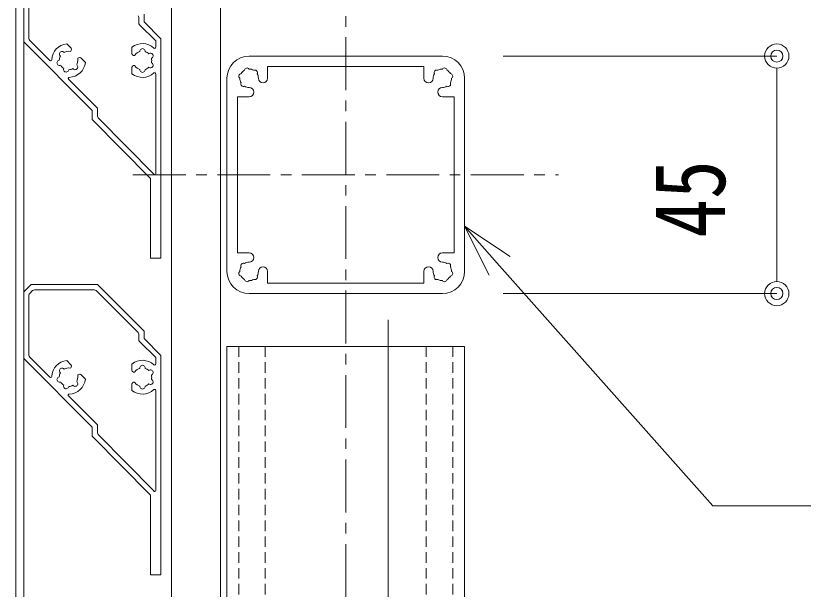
# Model space of a CAD drawing. Units: millimetres, scale not verified. Extents: x -1682 to 1682, y -1188 to 1188.
# Drawn here: x -158.9 to -9.8, y -6.7 to 102 of the extents above; entities that cross this region are included whole.
import ezdxf
from ezdxf.enums import TextEntityAlignment as Align

# ---------------------------------------------------------------- set-up
doc = ezdxf.new("R2010")
doc.units = ezdxf.units.MM
doc.header["$LTSCALE"] = 8
doc.linetypes.add('USER1', pattern=[2, 1.25, -0.25, 0.25, -0.25])
doc.linetypes.add('USER3', pattern=[0.375, 0.25, -0.125])
for name, color, linetype, lineweight in [('0-0_0', 7, 'Continuous', 18), ('0-1_DEFPOINTS', 5, 'Continuous', 18), ('0-4_アンカー', 4, 'USER3', 18), ('0-8_3中心線', 2, 'USER1', 18), ('0-9_41_U+FF71_U+FF99_U+FF90', 6, 'Continuous', 18), ('0-A_1手摺寸法', 3, 'Continuous', 18), ('1-1_HACH', 7, 'Continuous', 18)]:
    doc.layers.add(name, color=color, linetype=linetype, lineweight=lineweight)
doc.styles.add('ＭＳ ゴシック', font='')
doc.styles.get('ＭＳ ゴシック').set_extended_font_data('MS Gothic')

msp = doc.modelspace()

# ---------------------------------------------------------------- linework, layer by layer
at = {"layer": '0-0_0'}
for p, q in [((-157.428, 109.62), (-157.428, 97.02)), ((-156.428, 108.998), (-156.428, 97.641)), ((-135.628, 101.598), (-135.628, 100.598)), ((-134.628, 102.22), (-134.628, 100.806)), ((-135.481, 100.245), (-132.428, 97.191)), ((-134.628, 100.806), (-131.428, 97.606)), ((-144.428, 84.02), (-157.428, 97.02)), ((-152.466, 93.472), (-156.281, 97.288)), ((-132.428, 97.191), (-132.428, 96.613)), ((-131.428, 97.606), (-131.428, 56.02)), ((-149.28, 96.65), (-148.411, 95.782)), ((-148.426, 95.343), (-148.36, 95.589)), ((-136.928, 95.968), (-136.928, 94.74)), ((-147.054, 93.972), (-146.808, 94.038)), ((-145.747, 93.118), (-146.615, 93.986)), ((-136.607, 94.44), (-136.828, 94.567)), ((-136.607, 92.5), (-136.828, 92.373)), ((-136.928, 90.972), (-136.928, 92.2)), ((-14.8, 92.011), (-14.8, 89.711)), ((-132.428, 90.966), (-132.428, 72.015)), ((-143.428, 84.227), (-143.428, 82.905)), ((-73.928, 62.059), (-67.29, 54.58)), ((-133.428, 56.02), (-131.428, 56.02)), ((-14.8, 51.611), (-14.8, 53.911)), ((-157.428, 49.62), (-156.028, 51.02)), ((-156.028, 51.02), (-143.428, 51.02)), ((-143.428, 51.02), (-134.628, 42.22)), ((-157.428, 49.62), (-157.428, 37.02)), ((-156.281, 49.352), (-155.76, 49.873)), ((-155.406, 50.02), (-144.049, 50.02)), ((-143.695, 49.873), (-135.774, 41.952)), ((-156.428, 48.998), (-156.428, 37.641)), ((-134.628, 42.22), (-134.628, 40.806)), ((-135.628, 41.598), (-135.628, 40.598)), ((-134.628, 40.806), (-131.428, 37.606)), ((-135.481, 40.245), (-132.428, 37.191)), ((-118.928, 39.311), (-118.928, -468.934)), ((-73.928, 39.311), (-73.928, -468.934)), ((-152.466, 33.472), (-156.281, 37.288)), ((-131.428, 37.606), (-131.428, -3.98)), ((-144.428, 24.02), (-157.428, 37.02)), ((-149.28, 36.65), (-148.411, 35.782)), ((-136.928, 35.968), (-136.928, 34.74)), ((-132.428, 37.191), (-132.428, 36.613)), ((-148.426, 35.343), (-148.36, 35.589)), ((-136.607, 34.44), (-136.828, 34.567)), ((-147.054, 33.972), (-146.808, 34.038)), ((-145.747, 33.118), (-146.615, 33.986)), ((-136.928, 30.972), (-136.928, 32.2)), ((-136.607, 32.5), (-136.828, 32.373)), ((-132.428, 30.966), (-132.428, 12.015)), ((-143.428, 24.227), (-143.428, 22.905)), ((-133.428, -3.98), (-131.428, -3.98))]:
    msp.add_line(p, q, dxfattribs=at)
for points in [[(-144.428, 84.02), (-144.428, 82.299), (-133.428, 71.12), (-133.428, 56.02)], [(-65.286, 56.358), (-73.928, 62.059), (-69.294, 52.801)], [(-67.29, 54.58), (-26.931, 9.101), (79.103, 9.101)], [(-144.428, 24.02), (-144.428, 22.299), (-133.428, 11.12), (-133.428, -3.98)]]:
    msp.add_lwpolyline(points, dxfattribs=at)
for centre, radius in [((-14.8, 94.311), 2.3), ((-14.8, 94.311), 1.15), ((-14.8, 49.311), 2.3), ((-14.8, 49.311), 1.15)]:
    msp.add_circle(centre, radius, dxfattribs=at)
for centre, radius, start, end in [((-136.128, 101.598), 0.5, 0, 45), ((-135.128, 100.598), 0.5, 180, 225), ((-155.928, 97.641), 0.5, 180, 225), ((-148.928, 93.47), 3.2, 96.31781, 177.56845), ((-148.553, 95.641), 0.2, 345, 45), ((-134.928, 93.47), 3.2, 47.43155, 128.68219), ((-134.928, 95.22), 0.5, 351.78679, 188.21321), ((-132.628, 95.974), 0.2, 227.43155, 0), ((-148.928, 93.47), 1.75, 151.42642, 178.57358), ((-150.165, 94.707), 0.5, 36.78679, 233.21321), ((-148.928, 93.47), 1.75, 80.88684, 118.57358), ((-148.619, 95.395), 0.2, 260.88684, 345), ((-147.002, 93.779), 0.2, 105, 189.11316), ((-146.757, 93.844), 0.2, 45, 105), ((-136.728, 94.74), 0.2, 180, 240), ((-136.507, 94.613), 0.2, 240, 324.11316), ((-134.928, 93.47), 1.75, 106.42642, 144.11316), ((-134.928, 93.47), 1.75, 46.42642, 73.57358), ((-133.412, 94.345), 0.5, 291.78679, 128.21321), ((-150.618, 93.017), 0.5, 96.78679, 293.21321), ((-148.928, 93.47), 1.75, 211.42642, 238.57358), ((-148.928, 93.47), 3.2, 272.43155, 353.68219), ((-147.69, 92.232), 0.5, 216.78679, 53.21321), ((-148.928, 93.47), 1.75, 331.42642, 9.11316), ((-136.507, 92.327), 0.2, 35.88684, 120), ((-133.412, 92.595), 0.5, 231.78679, 68.21321), ((-134.928, 93.47), 1.75, 346.42642, 13.57358), ((-149.38, 91.779), 0.5, 156.78679, 353.21321), ((-148.928, 93.47), 1.75, 271.42642, 298.57358), ((-136.728, 92.2), 0.2, 120, 180), ((-134.928, 93.47), 3.2, 231.31781, 312.56845), ((-134.928, 93.47), 1.75, 215.88684, 253.57358), ((-134.928, 91.72), 0.5, 171.78679, 8.21321), ((-134.928, 93.47), 1.75, 286.42642, 313.57358), ((-132.628, 90.966), 0.2, 0, 132.56845), ((-148.783, 90.073), 0.2, 92.43155, 225), ((-143.928, 84.227), 0.5, 0, 45), ((-142.928, 82.905), 0.5, 180, 215.53768), ((-155.928, 48.998), 0.5, 135, 180), ((-155.406, 49.52), 0.5, 90, 135), ((-144.049, 49.52), 0.5, 45, 90), ((-136.128, 41.598), 0.5, 0, 45), ((-135.128, 40.598), 0.5, 180, 225), ((-155.928, 37.641), 0.5, 180, 225), ((-148.928, 33.47), 3.2, 96.31781, 177.56845), ((-134.928, 33.47), 3.2, 47.43155, 128.68219), ((-132.628, 35.974), 0.2, 227.43155, 0), ((-148.928, 33.47), 1.75, 151.42642, 178.57358), ((-150.165, 34.707), 0.5, 36.78679, 233.21321), ((-148.928, 33.47), 1.75, 80.88684, 118.57358), ((-148.619, 35.395), 0.2, 260.88684, 345), ((-148.553, 35.641), 0.2, 345, 45), ((-136.728, 34.74), 0.2, 180, 240), ((-136.507, 34.613), 0.2, 240, 324.11316), ((-134.928, 33.47), 1.75, 106.42642, 144.11316), ((-134.928, 35.22), 0.5, 351.78679, 188.21321), ((-134.928, 33.47), 1.75, 46.42642, 73.57358), ((-133.412, 34.345), 0.5, 291.78679, 128.21321), ((-150.618, 33.017), 0.5, 96.78679, 293.21321), ((-148.928, 33.47), 3.2, 272.43155, 353.68219), ((-148.928, 33.47), 1.75, 331.42642, 9.11316), ((-147.002, 33.779), 0.2, 105, 189.11316), ((-146.757, 33.844), 0.2, 45, 105), ((-133.412, 32.595), 0.5, 231.78679, 68.21321), ((-134.928, 33.47), 1.75, 346.42642, 13.57358), ((-148.928, 33.47), 1.75, 211.42642, 238.57358), ((-149.38, 31.779), 0.5, 156.78679, 353.21321), ((-148.928, 33.47), 1.75, 271.42642, 298.57358), ((-147.69, 32.232), 0.5, 216.78679, 53.21321), ((-136.728, 32.2), 0.2, 120, 180), ((-136.507, 32.327), 0.2, 35.88684, 120), ((-134.928, 33.47), 1.75, 215.88684, 253.57358), ((-134.928, 31.72), 0.5, 171.78679, 8.21321), ((-134.928, 33.47), 1.75, 286.42642, 313.57358), ((-148.783, 30.073), 0.2, 92.43155, 225), ((-134.928, 33.47), 3.2, 231.31781, 312.56845), ((-132.628, 30.966), 0.2, 0, 132.56845), ((-143.928, 24.227), 0.5, 0, 45), ((-142.928, 22.905), 0.5, 180, 215.53768)]:
    msp.add_arc(centre, radius, start, end, dxfattribs=at)
at = {"layer": '0-0_0', "color": 4}
for centre, start, end in [((-152.325, 93.614), 225, 357.57254), ((-148.784, 90.073), 92.42746, 225), ((-152.325, 33.614), 225, 357.57254), ((-148.784, 30.073), 92.42746, 225)]:
    msp.add_arc(centre, 0.2, start, end, dxfattribs=at)
at = {"layer": '0-1_DEFPOINTS', "color": 7}
msp.add_line((-118.928, 39.311), (-73.928, 39.311), dxfattribs=at)
at = {"layer": '0-4_アンカー'}
for p, q in [((-116.678, 39.311), (-116.678, -473.98)), ((-111.678, 39.311), (-111.678, -473.98)), ((-81.178, 39.311), (-81.178, -473.98)), ((-76.178, 39.311), (-76.178, -473.98))]:
    msp.add_line(p, q, dxfattribs=at)
at = {"layer": '0-8_3中心線'}
for p, q in [((-96.428, 657.868), (-96.428, -887.104)), ((-136.735, 71.811), (-56.121, 71.811))]:
    msp.add_line(p, q, dxfattribs=at)
at = {"layer": '0-9_41_U+FF71_U+FF99_U+FF90'}
for p, q in [((-158.928, 591.02), (-158.928, -401.98)), ((-157.428, -403.48), (-157.428, 591.02)), ((-129.428, -423.98), (-129.428, 591.02)), ((-120.178, -423.98), (-120.178, 591.02)), ((-114.728, 94.311), (-78.128, 94.311)), ((-111.228, 92.311), (-81.628, 92.311)), ((-111.228, 90.111), (-111.228, 92.311)), ((-81.628, 90.111), (-81.628, 92.311)), ((-118.928, 90.111), (-118.928, 53.511)), ((-73.928, 90.111), (-73.928, 53.511)), ((-116.928, 86.611), (-116.928, 57.011)), ((-116.928, 86.611), (-114.728, 86.611)), ((-75.928, 86.611), (-78.128, 86.611)), ((-75.928, 86.611), (-75.928, 57.011)), ((-116.928, 57.011), (-114.728, 57.011)), ((-75.928, 57.011), (-78.128, 57.011)), ((-111.228, 53.511), (-111.228, 51.311)), ((-81.628, 53.511), (-81.628, 51.311)), ((-111.228, 51.311), (-81.628, 51.311)), ((-114.728, 49.311), (-78.128, 49.311)), ((-88.428, -423.98), (-88.428, 44.311))]:
    msp.add_line(p, q, dxfattribs=at)
for centre, radius, start, end in [((-114.728, 90.111), 4.2, 90, 180), ((-78.128, 90.111), 4.2, 360, 90), ((-116.176, 90.499), 0.5, 97.02431, 165), ((-114.728, 90.111), 1.75, 135, 149.64111), ((-114.728, 90.111), 1.75, 120.35889, 135), ((-115.116, 91.56), 0.5, 105, 172.97569), ((-115.116, 91.56), 0.5, 37.02431, 105), ((-114.728, 90.111), 1.75, 75, 89.64111), ((-114.728, 90.111), 1.75, 60.35889, 75), ((-113.667, 91.171), 0.5, 45, 112.97569), ((-113.667, 91.171), 0.5, 337.02431, 45), ((-114.728, 90.111), 1.75, 15, 29.64111), ((-78.128, 90.111), 1.75, 150.35889, 165), ((-79.188, 91.171), 0.5, 135, 202.97569), ((-79.188, 91.171), 0.5, 67.02431, 135), ((-78.128, 90.111), 1.75, 105, 119.64111), ((-78.128, 90.111), 1.75, 90.35889, 105), ((-77.739, 91.56), 0.5, 75, 142.97569), ((-77.739, 91.56), 0.5, 7.02431, 75), ((-78.128, 90.111), 1.75, 45, 59.64111), ((-78.128, 90.111), 1.75, 30.35889, 45), ((-76.679, 90.499), 0.5, 15, 82.97569), ((-116.176, 90.499), 0.5, 165, 232.97569), ((-114.728, 90.111), 1.75, 180.35889, 195), ((-114.728, 90.111), 1.75, 195, 209.64111), ((-114.728, 90.111), 1.75, 0, 15), ((-112.103, 90.111), 0.875, 180, 0), ((-80.753, 90.111), 0.875, 180, 360), ((-78.128, 90.111), 1.75, 165, 180), ((-78.128, 90.111), 1.75, 330.35889, 345), ((-78.128, 90.111), 1.75, 345, 359.64111), ((-76.679, 90.499), 0.5, 307.02431, 15), ((-115.788, 89.05), 0.5, 157.02431, 225), ((-115.788, 89.05), 0.5, 225, 292.97569), ((-114.728, 90.111), 1.75, 240.35889, 255), ((-114.728, 90.111), 1.75, 255, 269.64111), ((-114.728, 87.486), 0.875, 270, 90), ((-78.128, 87.486), 0.875, 90, 270), ((-78.128, 90.111), 1.75, 270.35889, 285), ((-78.128, 90.111), 1.75, 285, 299.64111), ((-77.067, 89.05), 0.5, 247.02431, 315), ((-77.067, 89.05), 0.5, 315, 22.97569), ((-114.728, 56.136), 0.875, 270, 90), ((-78.128, 56.136), 0.875, 90, 270), ((-114.728, 53.511), 1.75, 105, 119.64111), ((-114.728, 53.511), 1.75, 90.35889, 105), ((-78.128, 53.511), 1.75, 75, 89.64111), ((-78.128, 53.511), 1.75, 60.35889, 75), ((-114.728, 53.511), 1.75, 165, 179.64111), ((-114.728, 53.511), 1.75, 150.35889, 165), ((-115.788, 54.571), 0.5, 135, 202.97569), ((-115.788, 54.571), 0.5, 67.02431, 135), ((-112.103, 53.511), 0.875, 0, 180), ((-80.753, 53.511), 0.875, 360, 180), ((-77.067, 54.571), 0.5, 45, 112.97569), ((-77.067, 54.571), 0.5, 337.02431, 45), ((-78.128, 53.511), 1.75, 15, 29.64111), ((-78.128, 53.511), 1.75, 0.35889, 15), ((-114.728, 53.511), 4.2, 180, 270), ((-116.176, 53.123), 0.5, 127.02431, 195), ((-116.176, 53.123), 0.5, 195, 262.97569), ((-114.728, 53.511), 1.75, 210.35889, 225), ((-114.728, 53.511), 1.75, 225, 239.64111), ((-113.667, 52.45), 0.5, 315, 22.97569), ((-114.728, 53.511), 1.75, 330.35889, 345), ((-114.728, 53.511), 1.75, 345, 0), ((-78.128, 53.511), 1.75, 180, 195), ((-78.128, 53.511), 1.75, 195, 209.64111), ((-79.188, 52.45), 0.5, 157.02431, 225), ((-78.128, 53.511), 4.2, 270, 360), ((-78.128, 53.511), 1.75, 300.35889, 315), ((-78.128, 53.511), 1.75, 315, 329.64111), ((-76.679, 53.123), 0.5, 277.02431, 345), ((-76.679, 53.123), 0.5, 345, 52.97569), ((-115.116, 52.062), 0.5, 187.02431, 255), ((-115.116, 52.062), 0.5, 255, 322.97569), ((-114.728, 53.511), 1.75, 270.35889, 285), ((-114.728, 53.511), 1.75, 285, 299.64111), ((-113.667, 52.45), 0.5, 247.02431, 315), ((-79.188, 52.45), 0.5, 225, 292.97569), ((-78.128, 53.511), 1.75, 240.35889, 255), ((-78.128, 53.511), 1.75, 255, 269.64111), ((-77.739, 52.062), 0.5, 217.02431, 285), ((-77.739, 52.062), 0.5, 285, 352.97569)]:
    msp.add_arc(centre, radius, start, end, dxfattribs=at)
at = {"layer": '0-A_1手摺寸法'}
for p, q in [((-66.628, 94.311), (-14.8, 94.311)), ((-14.8, 89.711), (-14.8, 53.911)), ((-66.628, 49.311), (-14.8, 49.311))]:
    msp.add_line(p, q, dxfattribs=at)
at = {"layer": '1-1_HACH'}
for p, q in [((-156.428, 108.998), (-156.428, 97.641)), ((-135.628, 100.598), (-135.628, 101.598)), ((-132.428, 97.191), (-135.481, 100.245)), ((-156.281, 97.288), (-152.466, 93.472)), ((-132.428, 95.974), (-132.428, 97.191)), ((-148.925, 89.931), (-143.574, 84.58)), ((-143.428, 84.227), (-143.428, 82.905)), ((-143.334, 82.614), (-132.746, 71.854)), ((-155.76, 49.873), (-156.281, 49.352)), ((-144.049, 50.02), (-155.406, 50.02)), ((-135.774, 41.952), (-143.695, 49.873)), ((-156.428, 48.998), (-156.428, 37.641)), ((-135.628, 40.598), (-135.628, 41.598)), ((-132.428, 37.191), (-135.481, 40.245)), ((-156.281, 37.288), (-152.466, 33.472)), ((-132.428, 35.974), (-132.428, 37.191)), ((-148.925, 29.931), (-143.574, 24.58)), ((-143.428, 24.227), (-143.428, 22.905)), ((-143.334, 22.614), (-132.746, 11.854))]:
    msp.add_line(p, q, dxfattribs=at)
at = {"layer": '1-1_HACH', "color": 5}
for p, q in [((-146.533, 93.894), (-146.528, 93.899)), ((-146.533, 33.894), (-146.528, 33.899))]:
    msp.add_line(p, q, dxfattribs=at)
at = {"layer": '1-1_HACH'}
for centre, radius, start, end in [((-136.128, 101.598), 0.5, 0, 45), ((-135.128, 100.598), 0.5, 180, 225), ((-155.928, 97.641), 0.5, 180, 225), ((-143.928, 84.227), 0.5, 0, 45), ((-132.628, 72.015), 0.2, 215.53768, 0), ((-155.928, 48.998), 0.5, 135, 180), ((-155.406, 49.52), 0.5, 90, 135), ((-144.049, 49.52), 0.5, 45, 90), ((-136.128, 41.598), 0.5, 0, 45), ((-135.128, 40.598), 0.5, 180, 225), ((-155.928, 37.641), 0.5, 180, 225), ((-143.928, 24.227), 0.5, 0, 45), ((-132.628, 12.015), 0.2, 215.53768, 0)]:
    msp.add_arc(centre, radius, start, end, dxfattribs=at)

# ---------------------------------------------------------------- texts
at = {"layer": '0-A_1手摺寸法', "color": 7, "style": 'ＭＳ ゴシック', "width": 0.8}
msp.add_text('45', height=13.49, rotation=90, dxfattribs=at).set_placement((-20.55, 59.895), align=Align.BOTTOM_LEFT)

doc.saveas('drawing.dxf')
